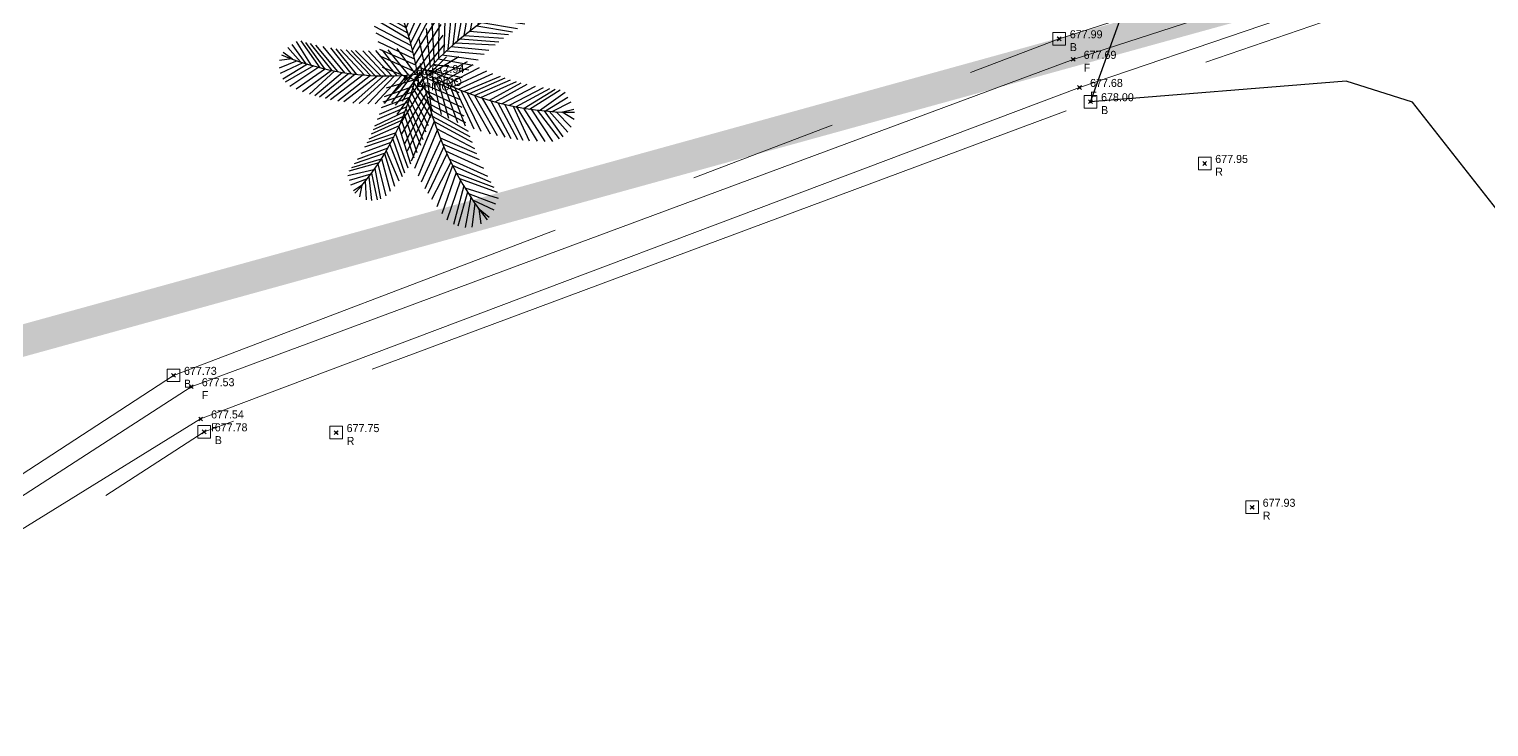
# Model space of a CAD drawing. Extents: x 350769 to 354978, y 6304672 to 6307963.
# Drawn here: x 352435.53 to 352458.7, y 6305718.19 to 6305729.26 of the extents above; entities that cross this region are included whole.
import ezdxf

# ---------------------------------------------------------------- set-up
doc = ezdxf.new("R2010")
doc.units = 0
doc.header["$PDMODE"] = 35
doc.header["$PDSIZE"] = 0.03
for name, pattern in [('CONTINUOS', [0]), ('DASHDOT', [1, 0.5, -0.25, 0, -0.25]), ('PHANTOM', [23.5, 11.75, -2.35, 2.35, -2.35, 2.35, -2.35])]:
    doc.linetypes.add(name, pattern=pattern)
doc.layers.get('0').update_dxf_attribs({"linetype": 'CONTINUOUS'})
doc.layers.add('0_ASD_LINEA OFICIAL', color=253, linetype='DASHDOT', lineweight=20)
doc.layers.add('0_ASD_TOPOGRAFIA_ELEMENTOS', color=9, linetype='CONTINUOS', lineweight=5, true_color=0xbdbdbd)
for name, color, linetype in [('1-CANAL', 150, 'PHANTOM'), ('3-CANAL_FDO', 4, 'CONTINUOUS'), ('C-TINN', 5, 'CONTINUOUS'), ('C-TOPO-MINR', 8, 'CONTINUOUS'), ('V-NODE DIC 2005', 4, 'CONTINUOUS'), ('V-NODE-TEXT DIC 2005', 2, 'CONTINUOUS'), ('V-NODE-TEXT DIC 2012', 31, 'CONTINUOUS'), ('Z-PINO', 253, 'CONTINUOUS')]:
    doc.layers.add(name, color=color, linetype=linetype)

# ---------------------------------------------------------------- blocks, each defined once
blk = doc.blocks.new('PINO')
for p, q in [((-0.968, 2.105), (-0.998, 2.346)), ((-0.904, 2.021), (-0.856, 2.396)), ((-0.837, 1.922), (-0.751, 2.403)), ((-0.787, 1.844), (-0.636, 2.383)), ((-0.724, 1.743), (-0.568, 2.356)), ((-0.866, 1.965), (-1.202, 2.122)), ((-0.957, 2.096), (-1.131, 2.236)), ((-0.67, 1.651), (-0.46, 2.291)), ((-0.604, 1.533), (-0.377, 2.187)), ((-0.744, 1.775), (-1.27, 1.933)), ((-0.8, 1.866), (-1.232, 2.026)), ((-0.547, 1.425), (-0.298, 2.08)), ((-0.518, 1.369), (-0.216, 1.961)), ((-0.453, 1.234), (-0.158, 1.87)), ((-0.656, 1.627), (-1.253, 1.84)), ((-0.609, 1.543), (-1.204, 1.762)), ((-0.541, 1.414), (-1.156, 1.682)), ((-0.402, 1.12), (-0.11, 1.791)), ((-0.355, 1.007), (-0.05, 1.685)), ((1.24, 1.019), (1.359, 1.644)), ((1.336, 1.075), (1.471, 1.689)), ((1.443, 1.135), (1.584, 1.731)), ((1.528, 1.18), (1.699, 1.73)), ((1.625, 1.229), (1.765, 1.718)), ((1.701, 1.265), (1.863, 1.679)), ((1.8, 1.31), (1.941, 1.624)), ((-0.491, 1.314), (-1.101, 1.587)), ((-0.434, 1.191), (-1.034, 1.46)), ((-0.297, 0.859), (-0.002, 1.595)), ((-0.249, 0.725), (0.06, 1.469)), ((0.777, 0.698), (0.898, 1.409)), ((0.893, 0.786), (0.978, 1.456)), ((0.983, 0.851), (1.075, 1.509)), ((1.077, 0.915), (1.15, 1.548)), ((1.192, 0.989), (1.238, 1.591)), ((1.89, 1.345), (2.027, 1.517)), ((-0.384, 1.079), (-0.969, 1.325)), ((-0.344, 0.981), (-0.925, 1.228)), ((-0.205, 0.59), (0.11, 1.357)), ((-0.172, 0.481), (0.174, 1.198)), ((0.501, 0.465), (0.574, 1.185)), ((0.578, 0.533), (0.699, 1.278)), ((0.677, 0.617), (0.791, 1.34)), ((1.559, 1.196), (2.042, 1.068)), ((1.646, 1.239), (2.057, 1.158)), ((1.744, 1.285), (2.079, 1.247)), ((1.877, 1.343), (2.079, 1.369)), ((-0.288, 0.836), (-0.893, 1.151)), ((-0.249, 0.725), (-0.853, 1.05)), ((-0.22, 0.637), (-0.819, 0.956)), ((-0.142, 0.372), (0.217, 1.079)), ((0.277, 0.247), (0.276, 0.927)), ((0.364, 0.334), (0.371, 1.016)), ((0.426, 0.395), (0.484, 1.113)), ((1.144, 0.958), (1.747, 0.88)), ((1.23, 1.012), (1.834, 0.928)), ((1.344, 1.08), (1.91, 0.967)), ((1.42, 1.123), (1.985, 1.004)), ((-0.188, 0.533), (-0.792, 0.877)), ((-0.16, 0.436), (-0.749, 0.738)), ((-0.119, 0.28), (0.267, 0.923)), ((-0.088, 0.148), (0.305, 0.785)), ((0.15, 0.108), (0.075, 0.715)), ((0.211, 0.176), (0.166, 0.815)), ((0.872, 0.77), (1.44, 0.686)), ((0.95, 0.827), (1.519, 0.74)), ((1.041, 0.891), (1.634, 0.814)), ((-1.74, 0.103), (-1.985, 0.48)), ((-1.603, 0.068), (-1.908, 0.488)), ((-1.527, 0.051), (-1.836, 0.467)), ((-0.13, 0.327), (-0.72, 0.632)), ((-0.106, 0.229), (-0.686, 0.494)), ((-0.066, 0.044), (0.344, 0.617)), ((-0.048, -0.055), (0.371, 0.471)), ((0.082, 0.031), (-0.042, 0.573)), ((0.538, 0.498), (1.17, 0.477)), ((0.612, 0.563), (1.228, 0.526)), ((0.677, 0.617), (1.3, 0.582)), ((0.76, 0.685), (1.379, 0.642)), ((-2.041, 0.197), (-2.191, 0.301)), ((-1.917, 0.155), (-2.118, 0.383)), ((-1.824, 0.127), (-2.049, 0.429)), ((-1.409, 0.027), (-1.762, 0.448)), ((-1.319, 0.011), (-1.675, 0.427)), ((-1.21, -0.005), (-1.559, 0.404)), ((-1.11, -0.018), (-1.438, 0.384)), ((-1.024, -0.027), (-1.352, 0.372)), ((-0.897, -0.037), (-1.285, 0.364)), ((-0.801, -0.043), (-1.196, 0.357)), ((-0.726, -0.045), (-1.114, 0.351)), ((-0.637, -0.047), (-1.046, 0.348)), ((-0.554, -0.046), (-0.927, 0.347)), ((-0.462, -0.044), (-0.837, 0.348)), ((-0.379, -0.04), (-0.721, 0.353)), ((-0.084, 0.131), (-0.66, 0.372)), ((-0.059, 0.009), (-0.64, 0.262)), ((-0.297, -0.035), (-0.619, 0.361)), ((-0.195, -0.026), (-0.528, 0.371)), ((-0.084, -0.014), (-0.384, 0.392)), ((-0.029, -0.167), (0.4, 0.27)), ((0.121, -0.019), (0.594, 0.283)), ((0.267, 0.236), (0.828, 0.149)), ((0.33, 0.301), (0.905, 0.231)), ((0.396, 0.365), (0.997, 0.322)), ((0.47, 0.436), (1.07, 0.39)), ((-1.97, 0.172), (-2.253, 0.048)), ((-2.051, 0.203), (-2.246, 0.171)), ((-1.876, 0.143), (-2.234, -0.036)), ((-1.804, 0.121), (-2.192, -0.122)), ((-1.71, 0.095), (-2.155, -0.169)), ((-1.625, 0.074), (-2.079, -0.239)), ((-1.518, 0.049), (-1.978, -0.28)), ((-1.42, 0.029), (-1.876, -0.317)), ((-1.369, 0.02), (-1.764, -0.354)), ((-1.248, 0), (-1.679, -0.379)), ((-0.035, -0.126), (-0.614, 0.086)), ((-0.009, 0.132), (-0.433, -0.31)), ((0.011, 0.021), (-0.403, -0.51)), ((-0.002, 0.091), (0.579, -0.115)), ((0.107, 0.059), (0.656, -0.051)), ((0.189, 0.152), (0.759, 0.072)), ((0.232, -0.076), (0.735, 0.205)), ((0.334, -0.125), (0.826, 0.159)), ((0.417, -0.163), (0.928, 0.111)), ((0.501, -0.2), (1.046, 0.059)), ((0.597, -0.239), (1.139, 0.022)), ((-1.147, -0.014), (-1.606, -0.398)), ((-1.047, -0.025), (-1.509, -0.421)), ((-0.917, -0.036), (-1.427, -0.437)), ((-0.801, -0.043), (-1.314, -0.457)), ((-0.685, -0.046), (-1.215, -0.47)), ((-0.592, -0.047), (-1.075, -0.484)), ((-0.5, -0.045), (-0.972, -0.49)), ((-0.422, -0.042), (-0.838, -0.493)), ((-0.311, -0.036), (-0.72, -0.491)), ((-0.224, -0.029), (-0.579, -0.483)), ((-0.12, -0.206), (-0.579, -0.377)), ((-0.096, -0.103), (-0.551, -0.242)), ((-0.142, -0.021), (-0.459, -0.471)), ((0.03, -0.078), (-0.374, -0.656)), ((0.053, -0.182), (-0.333, -0.823)), ((-0.05, -0.01), (-0.294, -0.447)), ((-0.108, -0.157), (0.193, -0.581)), ((-0.089, -0.072), (0.223, -0.427)), ((0.023, -0.043), (0.606, -0.29)), ((0.049, -0.166), (0.628, -0.401)), ((0.088, -0.001), (0.168, -0.552)), ((0.179, -0.049), (0.329, -0.642)), ((0.261, -0.09), (0.45, -0.702)), ((0.348, -0.132), (0.593, -0.766)), ((0.461, -0.182), (0.714, -0.815)), ((0.541, -0.216), (0.854, -0.865)), ((0.682, -0.272), (1.264, -0.023)), ((0.775, -0.305), (1.336, -0.048)), ((0.855, -0.333), (1.423, -0.074)), ((0.957, -0.365), (1.518, -0.101)), ((1.092, -0.405), (1.591, -0.12)), ((1.185, -0.429), (1.685, -0.142)), ((1.293, -0.455), (1.819, -0.169)), ((1.414, -0.481), (1.947, -0.19)), ((1.514, -0.501), (2.047, -0.203)), ((1.645, -0.522), (2.131, -0.213)), ((1.731, -0.535), (2.214, -0.22)), ((-0.188, -0.449), (-0.656, -0.659)), ((-0.166, -0.374), (-0.624, -0.554)), ((-0.144, -0.3), (-0.599, -0.461)), ((0.085, -0.314), (-0.293, -0.961)), ((0.11, -0.406), (-0.242, -1.117)), ((-0.177, -0.413), (0.093, -0.925)), ((-0.148, -0.312), (0.128, -0.821)), ((-0.127, -0.233), (0.165, -0.692)), ((0.072, -0.263), (0.655, -0.522)), ((0.097, -0.361), (0.69, -0.66)), ((0.636, -0.254), (0.964, -0.899)), ((0.732, -0.29), (1.115, -0.94)), ((0.855, -0.333), (1.223, -0.965)), ((0.978, -0.372), (1.348, -0.99)), ((1.117, -0.412), (1.44, -1.005)), ((1.225, -0.439), (1.549, -1.02)), ((1.887, -0.553), (2.291, -0.258)), ((1.984, -0.561), (2.337, -0.337)), ((2.092, -0.569), (2.39, -0.412)), ((-0.271, -0.684), (-0.747, -0.905)), ((-0.241, -0.605), (-0.722, -0.845)), ((-0.216, -0.532), (-0.683, -0.74)), ((-0.257, -0.648), (-0.047, -1.254)), ((-0.227, -0.566), (0.009, -1.134)), ((-0.199, -0.483), (0.048, -1.044)), ((0.141, -0.515), (-0.198, -1.235)), ((0.175, -0.623), (-0.132, -1.394)), ((0.128, -0.47), (0.72, -0.766)), ((0.157, -0.567), (0.765, -0.904)), ((0.19, -0.67), (0.793, -0.983)), ((1.335, -0.465), (1.633, -1.029)), ((1.469, -0.492), (1.731, -1.037)), ((1.525, -0.503), (1.862, -1.043)), ((1.635, -0.521), (1.983, -1.045)), ((1.756, -0.538), (2.104, -1.042)), ((1.852, -0.549), (2.21, -0.999)), ((1.961, -0.559), (2.267, -0.965)), ((2.044, -0.566), (2.345, -0.893)), ((2.153, -0.572), (2.398, -0.813)), ((2.237, -0.575), (2.434, -0.526)), ((2.249, -0.572), (2.44, -0.682)), ((-0.332, -0.835), (-0.812, -1.052)), ((-0.297, -0.751), (-0.777, -0.976)), ((-0.339, -0.852), (-0.143, -1.432)), ((-0.297, -0.751), (-0.09, -1.338)), ((0.22, -0.758), (-0.081, -1.505)), ((0.269, -0.891), (-0.018, -1.63)), ((0.22, -0.758), (0.828, -1.077)), ((0.261, -0.868), (0.869, -1.177)), ((-0.459, -1.102), (-0.934, -1.284)), ((-0.416, -1.018), (-0.878, -1.183)), ((-0.381, -0.944), (-0.84, -1.11)), ((-0.476, -1.135), (-0.275, -1.638)), ((-0.432, -1.049), (-0.235, -1.579)), ((-0.391, -0.964), (-0.184, -1.5)), ((0.329, -1.039), (0.031, -1.72)), ((0.378, -1.151), (0.092, -1.825)), ((0.318, -1.012), (0.902, -1.254)), ((0.359, -1.11), (0.946, -1.35)), ((-0.61, -1.366), (-1.078, -1.51)), ((-0.551, -1.27), (-1.037, -1.451)), ((-0.509, -1.194), (-0.991, -1.379)), ((-0.605, -1.359), (-0.458, -1.873)), ((-0.557, -1.278), (-0.392, -1.794)), ((-0.532, -1.236), (-0.324, -1.705)), ((0.43, -1.264), (0.141, -1.903)), ((0.41, -1.221), (1.013, -1.484)), ((0.469, -1.344), (1.082, -1.61)), ((-0.723, -1.54), (-1.136, -1.639)), ((-0.649, -1.429), (-1.119, -1.568)), ((-0.771, -1.607), (-1.111, -1.712)), ((-0.76, -1.591), (-0.666, -2.013)), ((-0.707, -1.515), (-0.613, -1.995)), ((-0.661, -1.447), (-0.526, -1.95)), ((0.497, -1.399), (0.2, -1.994)), ((0.525, -1.455), (0.283, -2.112)), ((0.584, -1.562), (0.364, -2.218)), ((0.519, -1.443), (1.137, -1.705)), ((0.589, -1.572), (1.186, -1.785)), ((-0.826, -1.681), (-1.092, -1.788)), ((-0.902, -1.778), (-1.042, -1.879)), ((-0.911, -1.785), (-0.944, -1.969)), ((-0.858, -1.722), (-0.837, -2.014)), ((-0.802, -1.649), (-0.756, -2.024)), ((0.651, -1.679), (0.447, -2.321)), ((0.706, -1.77), (0.556, -2.385)), ((0.636, -1.655), (1.236, -1.862)), ((0.726, -1.803), (1.254, -1.955)), ((0.77, -1.871), (0.625, -2.411)), ((0.821, -1.948), (0.74, -2.43)), ((0.784, -1.892), (1.217, -2.048)), ((0.889, -2.046), (0.845, -2.422)), ((0.85, -1.991), (1.188, -2.145)), ((0.943, -2.121), (1.119, -2.26)), ((0.954, -2.13), (0.986, -2.37))]:
    blk.add_line(p, q)
for centre, radius, start, end in [((-5.223, -0.976), 5.257, 8.5439, 38.2906), ((3.723, -3.065), 4.779, 110.1895, 139.9362), ((-0.615, 4.254), 4.301, 248.0996, 277.8463), ((5.176, 0.996), 5.257, 189.1509, 218.8976), ((2.361, 4.203), 4.779, 241.292, 271.0387), ((-4.062, 0.774), 4.062, 318.5391, 348.2858)]:
    blk.add_arc(centre, radius, start, end)
blk = doc.blocks.new('*U1327')
at = {"color": 0, "linetype": 'ByBlock', "lineweight": -2, "transparency": 16777216}
blk.add_point((0, 0), dxfattribs=at)
blk = doc.blocks.new('*U4082', base_point=(352437.872, 6305723.687))
at = {"layer": 'V-NODE-TEXT DIC 2005', "linetype": 'ByBlock', "char_height": 0.127}
for s, insert, attachment_point in [('677.73', (352438.039, 6305723.758), 4), ('B', (352438.039, 6305723.619), 1)]:
    blk.add_mtext(s, dxfattribs=dict(at, insert=insert, attachment_point=attachment_point))
blk = doc.blocks.new('*U4083', base_point=(352437.872, 6305723.687))
at = {"layer": 'V-NODE-TEXT DIC 2005', "color": 2, "lineweight": -2}
blk.add_blockref('*U4082', (352437.872, 6305723.687), dxfattribs=at)
blk = doc.blocks.new('*U4062', base_point=(352438.36, 6305722.791))
at = {"layer": 'V-NODE-TEXT DIC 2005', "linetype": 'ByBlock', "char_height": 0.127}
for s, insert, attachment_point in [('677.78', (352438.527, 6305722.862), 4), ('B', (352438.527, 6305722.723), 1)]:
    blk.add_mtext(s, dxfattribs=dict(at, insert=insert, attachment_point=attachment_point))
blk = doc.blocks.new('*U4063', base_point=(352438.36, 6305722.791))
at = {"layer": 'V-NODE-TEXT DIC 2005', "color": 2, "lineweight": -2}
blk.add_blockref('*U4062', (352438.36, 6305722.791), dxfattribs=at)
blk = doc.blocks.new('*U4046', base_point=(352452.423, 6305728.03))
at = {"layer": 'V-NODE-TEXT DIC 2005', "linetype": 'ByBlock', "char_height": 0.127}
for s, insert, attachment_point in [('678.00', (352452.59, 6305728.101), 4), ('B', (352452.59, 6305727.962), 1)]:
    blk.add_mtext(s, dxfattribs=dict(at, insert=insert, attachment_point=attachment_point))
blk = doc.blocks.new('*U4047', base_point=(352452.423, 6305728.03))
at = {"layer": 'V-NODE-TEXT DIC 2005', "color": 2, "lineweight": -2}
blk.add_blockref('*U4046', (352452.423, 6305728.03), dxfattribs=at)
blk = doc.blocks.new('*U4044', base_point=(352451.927, 6305729.029))
at = {"layer": 'V-NODE-TEXT DIC 2005', "linetype": 'ByBlock', "char_height": 0.127}
for s, insert, attachment_point in [('677.99', (352452.094, 6305729.1), 4), ('B', (352452.094, 6305728.961), 1)]:
    blk.add_mtext(s, dxfattribs=dict(at, insert=insert, attachment_point=attachment_point))
blk = doc.blocks.new('*U4045', base_point=(352451.927, 6305729.029))
at = {"layer": 'V-NODE-TEXT DIC 2005', "color": 2, "lineweight": -2}
blk.add_blockref('*U4044', (352451.927, 6305729.029), dxfattribs=at)
blk = doc.blocks.new('*U3664', base_point=(352452.249, 6305728.257))
at = {"layer": 'V-NODE-TEXT DIC 2005', "linetype": 'ByBlock', "char_height": 0.127}
for s, insert, attachment_point in [('677.68', (352452.416, 6305728.328), 4), ('F', (352452.416, 6305728.189), 1)]:
    blk.add_mtext(s, dxfattribs=dict(at, insert=insert, attachment_point=attachment_point))
blk = doc.blocks.new('*U3665', base_point=(352452.249, 6305728.257))
at = {"layer": 'V-NODE-TEXT DIC 2005', "color": 2, "lineweight": -2}
blk.add_blockref('*U3664', (352452.249, 6305728.257), dxfattribs=at)
blk = doc.blocks.new('*U3660', base_point=(352452.147, 6305728.703))
at = {"layer": 'V-NODE-TEXT DIC 2005', "linetype": 'ByBlock', "char_height": 0.127}
for s, insert, attachment_point in [('677.69', (352452.314, 6305728.774), 4), ('F', (352452.314, 6305728.635), 1)]:
    blk.add_mtext(s, dxfattribs=dict(at, insert=insert, attachment_point=attachment_point))
blk = doc.blocks.new('*U3661', base_point=(352452.147, 6305728.703))
at = {"layer": 'V-NODE-TEXT DIC 2005', "color": 2, "lineweight": -2}
blk.add_blockref('*U3660', (352452.147, 6305728.703), dxfattribs=at)
blk = doc.blocks.new('*U3652', base_point=(352438.302, 6305722.996))
at = {"layer": 'V-NODE-TEXT DIC 2005', "linetype": 'ByBlock', "char_height": 0.127}
for s, insert, attachment_point in [('677.54', (352438.469, 6305723.067), 4), ('F', (352438.469, 6305722.928), 1)]:
    blk.add_mtext(s, dxfattribs=dict(at, insert=insert, attachment_point=attachment_point))
blk = doc.blocks.new('*U3653', base_point=(352438.302, 6305722.996))
at = {"layer": 'V-NODE-TEXT DIC 2005', "color": 2, "lineweight": -2}
blk.add_blockref('*U3652', (352438.302, 6305722.996), dxfattribs=at)
blk = doc.blocks.new('*U3650', base_point=(352438.154, 6305723.507))
at = {"layer": 'V-NODE-TEXT DIC 2005', "linetype": 'ByBlock', "char_height": 0.127}
for s, insert, attachment_point in [('677.53', (352438.321, 6305723.578), 4), ('F', (352438.321, 6305723.439), 1)]:
    blk.add_mtext(s, dxfattribs=dict(at, insert=insert, attachment_point=attachment_point))
blk = doc.blocks.new('*U3651', base_point=(352438.154, 6305723.507))
at = {"layer": 'V-NODE-TEXT DIC 2005', "color": 2, "lineweight": -2}
blk.add_blockref('*U3650', (352438.154, 6305723.507), dxfattribs=at)
blk = doc.blocks.new('*U2798', base_point=(352440.453, 6305722.779))
at = {"layer": 'V-NODE-TEXT DIC 2005', "linetype": 'ByBlock', "char_height": 0.127}
for s, insert, attachment_point in [('677.75', (352440.62, 6305722.85), 4), ('R', (352440.62, 6305722.711), 1)]:
    blk.add_mtext(s, dxfattribs=dict(at, insert=insert, attachment_point=attachment_point))
blk = doc.blocks.new('*U2799', base_point=(352440.453, 6305722.779))
at = {"layer": 'V-NODE-TEXT DIC 2005', "color": 2, "lineweight": -2}
blk.add_blockref('*U2798', (352440.453, 6305722.779), dxfattribs=at)
blk = doc.blocks.new('*U2796', base_point=(352454.235, 6305727.051))
at = {"layer": 'V-NODE-TEXT DIC 2005', "linetype": 'ByBlock', "char_height": 0.127}
for s, insert, attachment_point in [('677.95', (352454.402, 6305727.122), 4), ('R', (352454.402, 6305726.983), 1)]:
    blk.add_mtext(s, dxfattribs=dict(at, insert=insert, attachment_point=attachment_point))
blk = doc.blocks.new('*U2797', base_point=(352454.235, 6305727.051))
at = {"layer": 'V-NODE-TEXT DIC 2005', "color": 2, "lineweight": -2}
blk.add_blockref('*U2796', (352454.235, 6305727.051), dxfattribs=at)
blk = doc.blocks.new('*U2766', base_point=(352454.989, 6305721.595))
at = {"layer": 'V-NODE-TEXT DIC 2005', "linetype": 'ByBlock', "char_height": 0.127}
for s, insert, attachment_point in [('677.93', (352455.156, 6305721.666), 4), ('R', (352455.156, 6305721.527), 1)]:
    blk.add_mtext(s, dxfattribs=dict(at, insert=insert, attachment_point=attachment_point))
blk = doc.blocks.new('*U2767', base_point=(352454.989, 6305721.595))
at = {"layer": 'V-NODE-TEXT DIC 2005', "color": 2, "lineweight": -2}
blk.add_blockref('*U2766', (352454.989, 6305721.595), dxfattribs=at)
blk = doc.blocks.new('*U1408', base_point=(352441.799, 6305728.476))
at = {"layer": 'V-NODE-TEXT DIC 2005', "linetype": 'ByBlock', "char_height": 0.127}
for s, insert, attachment_point in [('677.94', (352441.966, 6305728.547), 4), ('*PINO', (352441.966, 6305728.408), 1)]:
    blk.add_mtext(s, dxfattribs=dict(at, insert=insert, attachment_point=attachment_point))
blk = doc.blocks.new('*U1409', base_point=(352441.799, 6305728.476))
at = {"layer": 'V-NODE-TEXT DIC 2005', "color": 2, "lineweight": -2}
blk.add_blockref('*U1408', (352441.799, 6305728.476), dxfattribs=at)
blk = doc.blocks.new('TOPOGRAFIA')
at = {"layer": '0_ASD_LINEA OFICIAL', "ltscale": 8, "const_width": 0.5}
blk.add_lwpolyline([(390427.742, 6302814.067), (390462.175, 6302752.282), (390383.071, 6302730.605), (390309.799, 6302723.349), (390311.369, 6302703.307), (390386.745, 6302710.871), (390472.116, 6302734.448), (390495.667, 6302745.108), (390523.305, 6302756.109), (390473.799, 6302802.291, -0.151019), (390428.285, 6302881.719), (390391.708, 6302986.357, -0.035367), (390370.183, 6302995.884, 0.28109), (390309.679, 6302995.976), (390362.106, 6302925.874), (390362.105, 6302925.873), (390363.124, 6302924.511, -0.033436), (390384.93, 6302890.884), (390427.742, 6302814.067)], format="xyb", dxfattribs=at)
blk.add_lwpolyline([(390427.742, 6302814.067), (390462.175, 6302752.282), (390383.071, 6302730.605), (390309.799, 6302723.349), (390311.369, 6302703.307), (390386.745, 6302710.871), (390472.116, 6302734.448), (390495.667, 6302745.108), (390523.305, 6302756.109), (390473.799, 6302802.291, -0.151019), (390428.285, 6302881.719), (390391.708, 6302986.357, -0.035367), (390370.183, 6302995.884, 0.28109), (390309.679, 6302995.976), (390362.106, 6302925.874), (390362.105, 6302925.873), (390363.124, 6302924.511, -0.033436), (390384.93, 6302890.884), (390427.742, 6302814.067)], format="xyb", dxfattribs=at)
at = {"layer": '1-CANAL', "color": 9, "lineweight": 0, "true_color": 0xbdbdbd, "flags": 128}
blk.add_lwpolyline([(390567.787, 6302629.727), (390568.793, 6302640.353), (390569.503, 6302651.739), (390570.033, 6302661.873), (390570.34, 6302672.528), (390570.92, 6302683.642), (390571.385, 6302692.94), (390572.206, 6302702.09), (390572.491, 6302712.168), (390573.178, 6302721.782), (390573.739, 6302732.321), (390574.43, 6302741.485), (390575.232, 6302752.552), (390575.303, 6302758.186), (390573.072, 6302758.741), (390565.731, 6302762.63), (390558.774, 6302762.052), (390549.097, 6302759.46), (390540.056, 6302756.523), (390530.957, 6302754.646), (390519.837, 6302751.496), (390509.631, 6302748.296), (390499.766, 6302744.712), (390490.284, 6302741.391), (390477.589, 6302736.731), (390469.698, 6302733.787), (390460.923, 6302731.042), (390452.374, 6302728.107), (390438.311, 6302722.869), (390431.422, 6302718.409), (390419.91, 6302710.977), (390412.117, 6302707.007), (390402.106, 6302701.336), (390395.117, 6302696.907), (390381.316, 6302693.365), (390369.866, 6302691.898), (390358.977, 6302690.522), (390351.003, 6302689.869), (390338.841, 6302688.974), (390330.387, 6302688.811), (390318.293, 6302688.652), (390310.613, 6302688.12), (390310.097, 6302689.409), (390318.134, 6302689.995), (390330.169, 6302689.859), (390338.592, 6302690.268), (390350.911, 6302691.365), (390358.441, 6302692.052), (390369.602, 6302693.031), (390381.494, 6302694.408), (390394.454, 6302697.809), (390401.441, 6302702.027), (390411.517, 6302708.091), (390419.432, 6302711.748), (390430.822, 6302719.202), (390437.823, 6302723.766), (390451.878, 6302729.106), (390460.597, 6302731.881), (390469.278, 6302734.632), (390477.218, 6302737.629), (390489.928, 6302742.229), (390499.382, 6302745.508), (390509.312, 6302749.089), (390519.62, 6302752.392), (390530.723, 6302755.531), (390539.654, 6302757.751), (390548.71, 6302760.578), (390558.851, 6302763.211), (390565.636, 6302763.686), (390573.601, 6302759.59), (390575.339, 6302759.411), (390576.082, 6302766.593), (390577.196, 6302775.886), (390577.943, 6302782.884), (390578.269, 6302790.104), (390579.967, 6302802.039), (390581.351, 6302810.063)], dxfattribs=at)
at = {"layer": '3-CANAL_FDO', "color": 9, "lineweight": 0, "true_color": 0xbdbdbd}
for points in [[(390539.967, 6302757.247), (390530.893, 6302755.256), (390519.738, 6302752.054), (390509.538, 6302748.883), (390499.452, 6302745.33), (390490.052, 6302742.018), (390477.389, 6302737.286), (390469.459, 6302734.356), (390460.822, 6302731.603), (390452.099, 6302728.78), (390438.105, 6302723.585), (390431.006, 6302718.998), (390419.709, 6302711.486), (390411.588, 6302707.706), (390401.653, 6302701.807), (390394.656, 6302697.507), (390381.626, 6302694.051), (390369.775, 6302692.606), (390358.754, 6302691.538), (390350.797, 6302690.927), (390338.654, 6302689.841), (390330.154, 6302689.686), (390318.275, 6302689.534), (390310.503, 6302689.006)], [(390310.469, 6302688.649), (390318.522, 6302688.996), (390330.174, 6302689.125), (390338.64, 6302689.578), (390350.896, 6302690.257), (390358.72, 6302691.136), (390369.871, 6302692.128), (390381.817, 6302693.844), (390394.873, 6302697.124), (390401.907, 6302701.675), (390411.835, 6302707.347), (390419.866, 6302711.153), (390431.217, 6302718.73), (390438.253, 6302723.075), (390452.2, 6302728.334), (390460.878, 6302731.292), (390469.538, 6302734.018), (390477.452, 6302736.983), (390490.288, 6302741.591), (390499.55, 6302745.064), (390509.663, 6302748.654), (390519.824, 6302751.87), (390530.973, 6302754.926), (390540.132, 6302756.904)]]:
    blk.add_lwpolyline(points, dxfattribs=at)
at = {"layer": 'C-TINN', "color": 9, "linetype": 'Continuous', "lineweight": 0, "true_color": 0xbdbdbd}
for points, elevation in [([(390451.778, 6302729.006), (390451.778, 6302729.206), (390451.978, 6302729.206), (390451.978, 6302729.006), (390451.778, 6302729.006)], 677.99), ([(390452.274, 6302728.007), (390452.274, 6302728.207), (390452.474, 6302728.207), (390452.474, 6302728.007), (390452.274, 6302728.007)], 678), ([(390454.087, 6302727.027), (390454.087, 6302727.227), (390454.287, 6302727.227), (390454.287, 6302727.027), (390454.087, 6302727.027)], 677.95), ([(390437.723, 6302723.666), (390437.723, 6302723.866), (390437.923, 6302723.866), (390437.923, 6302723.666), (390437.723, 6302723.666)], 677.73), ([(390438.211, 6302722.769), (390438.211, 6302722.969), (390438.411, 6302722.969), (390438.411, 6302722.769), (390438.211, 6302722.769)], 677.78), ([(390440.303, 6302722.757), (390440.303, 6302722.957), (390440.503, 6302722.957), (390440.503, 6302722.757), (390440.303, 6302722.757)], 677.75), ([(390454.839, 6302721.572), (390454.839, 6302721.772), (390455.039, 6302721.772), (390455.039, 6302721.572), (390454.839, 6302721.572)], 677.93)]:
    blk.add_lwpolyline(points, dxfattribs=dict(at, elevation=elevation))
for p in [(390451.878, 6302729.106, 677.99), (390452.374, 6302728.107, 678), (390454.187, 6302727.127, 677.95), (390437.823, 6302723.766, 677.73), (390438.311, 6302722.869, 677.78), (390440.403, 6302722.857, 677.75), (390454.939, 6302721.672, 677.93)]:
    blk.add_point(p, dxfattribs=at)
at = {"layer": 'C-TOPO-MINR', "color": 9, "linetype": 'Continuous', "lineweight": -3, "true_color": 0xbdbdbd, "elevation": 678}
blk.add_lwpolyline([(390459.738, 6302717.729), (390460.79, 6302722.529), (390459.232, 6302725.878), (390457.483, 6302728.101), (390456.432, 6302728.432), (390452.374, 6302728.107), (390452.847, 6302729.414), (390452.113, 6302729.432), (390448.434, 6302735.403), (390448.698, 6302736.232), (390449.38, 6302738.185), (390448.251, 6302738.778), (390448.801, 6302742.813), (390449.145, 6302743.671), (390451.814, 6302751.164)], dxfattribs=at)
at = {"layer": 'V-NODE-TEXT DIC 2012', "color": 9, "lineweight": 0, "true_color": 0xbdbdbd}
blk.add_point((390441.509, 6302728.478), dxfattribs=at)
at = {"layer": 'V-NODE DIC 2005', "color": 9, "lineweight": 0, "true_color": 0xbdbdbd, "rotation": 359.9963883938062}
for p in [(390451.879, 6302729.106), (390452.099, 6302728.78), (390441.751, 6302728.554), (390452.201, 6302728.334), (390452.375, 6302728.107), (390454.187, 6302727.128), (390437.823, 6302723.765), (390438.105, 6302723.585), (390438.253, 6302723.074), (390438.311, 6302722.869), (390440.404, 6302722.857), (390454.94, 6302721.672)]:
    blk.add_blockref('*U1327', p, dxfattribs=at)
at = {"layer": 'V-NODE-TEXT DIC 2005', "color": 9, "lineweight": 0, "true_color": 0xbdbdbd, "rotation": 359.9963883938062}
for name, p in [('*U4045', (390451.879, 6302729.106)), ('*U3661', (390452.099, 6302728.78)), ('*U1409', (390441.751, 6302728.554)), ('*U3665', (390452.201, 6302728.334)), ('*U4047', (390452.375, 6302728.107)), ('*U2797', (390454.187, 6302727.128)), ('*U4083', (390437.823, 6302723.765)), ('*U3651', (390438.105, 6302723.585)), ('*U3653', (390438.253, 6302723.074)), ('*U4063', (390438.311, 6302722.869)), ('*U2799', (390440.404, 6302722.857)), ('*U2767', (390454.94, 6302721.672))]:
    blk.add_blockref(name, p, dxfattribs=at)
at = {"layer": 'Z-PINO', "color": 9, "lineweight": 0, "true_color": 0xbdbdbd, "rotation": 359.090101839884}
blk.add_blockref('PINO', (390441.751, 6302728.554), dxfattribs=at)
at = {"layer": 'V-NODE-TEXT DIC 2012', "color": 9, "lineweight": 0, "true_color": 0xbdbdbd}
for s, p in [('699.02', (390441.676, 6302728.486)), ('HPINO', (390441.676, 6302728.286))]:
    blk.add_text(s, height=0.125, dxfattribs=at).set_placement(p)

msp = doc.modelspace()

# ---------------------------------------------------------------- block references
at = {"layer": 'Z-PINO', "rotation": 359.090101839884}
msp.add_blockref('PINO', (352441.751, 6305728.554), dxfattribs=at)

# ---------------------------------------------------------------- next in the draw order: block references
at = {"layer": '0_ASD_TOPOGRAFIA_ELEMENTOS', "color": 30, "true_color": 0xf26507}
msp.add_blockref('TOPOGRAFIA', (-38000, 3000), dxfattribs=at)

doc.saveas('drawing.dxf')
